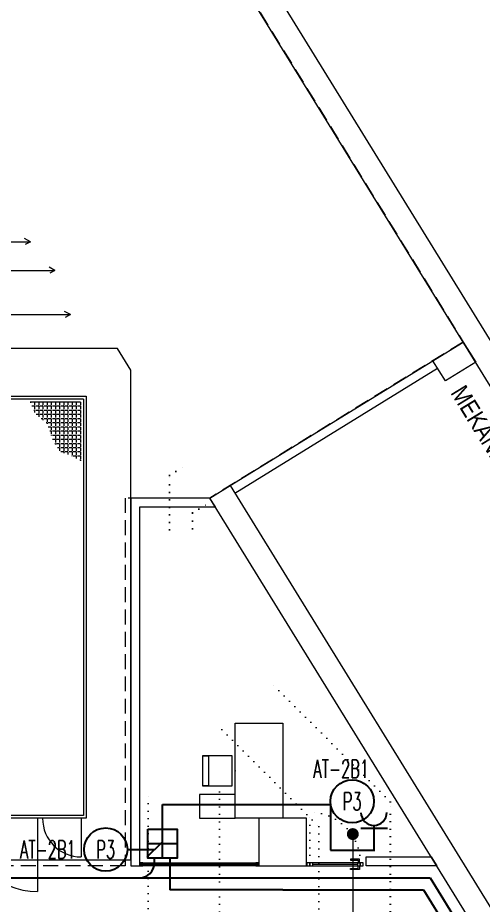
# Model space of a CAD drawing. Header units: metres. Extents: x -13194 to 152406, y -14653 to 29421.
# Drawn here: x 2555 to 3337, y 7124 to 8616 of the extents above; entities that cross this region are included whole.
import ezdxf
from ezdxf.enums import TextEntityAlignment as Align

# ---------------------------------------------------------------- set-up
doc = ezdxf.new("R2010")
doc.units = ezdxf.units.M
doc.header["$LTSCALE"] = 100
doc.header["$MEASUREMENT"] = 0
for name, pattern in [('DOT2', [0.125, 0, -0.125]), ('DOT5', [0.75, 0, -0.75]), ('HIDDEN', [0.375, 0.25, -0.125])]:
    doc.linetypes.add(name, pattern=pattern)
doc.layers.get('0').update_dxf_attribs({"color": 9, "lineweight": 9})
for name, color, linetype, lineweight in [('00', 9, 'Continuous', 9), ('01', 9, 'Continuous', 9), ('05', 9, 'Continuous', 9), ('06B', 9, 'Continuous', 9), ('06D', 9, 'Continuous', 9), ('10', 9, 'Continuous', 9), ('15', 9, 'Continuous', 9), ('20', 9, 'DOT2', 9), ('21', 9, 'Continuous', 9), ('21_mahal200', 9, 'Continuous', 9), ('E-DUVARA MONTE PRİZ KUTUSU', 7, 'Continuous', 30), ('E-KABLO', 7, 'Continuous', 30), ('E-LINYE', 7, 'Continuous', 30), ('E-PRİZ', 7, 'Continuous', 30)]:
    doc.layers.add(name, color=color, linetype=linetype, lineweight=lineweight)
doc.styles.add('E-YAZI', font='txttw.shx')
doc.styles.add('MuuM_TEXT-STANDART', font='ARIALN.TTF')
doc.dimstyles.new('MuuM_DIM200', dxfattribs={"dimscale": 20, "dimtxt": 2, "dimasz": 1, "dimexe": 1, "dimexo": 1, "dimgap": 1, "dimtad": 1, "dimdec": 1, "dimrnd": 0.5, "dimdsep": 46, "dimtxsty": 'MuuM_TEXT-STANDART', "dimblk": 'ARCHTICK', "dimcen": 0, "dimdle": 0.15, "dimclrd": 256, "dimclre": 256, "dimclrt": 256, "dimadec": 0, "dimazin": 0, "dimtfac": 5, "dimtdec": 1, "dimtix": 1, "dimtmove": 2, "dimatfit": 3, "dimldrblk": 'DOT', "dimfxl": 3, "dimfxlon": 1, "dimtolj": 1, "dimlwd": -1, "dimlwe": -1, "dimarcsym": 0})
pattern_1 = [(180, (37871.371, -7935.1185), (-9e-16, -6.985), [5.08, -1.905]), (270, (37871.371, -7935.1185), (6.985, -1e-15), [5.08, -1.905])]

# ---------------------------------------------------------------- blocks, each defined once
blk = doc.blocks.new('10_DUVARA MONTE PRİZ KUTUSU')
at = {"layer": 'E-DUVARA MONTE PRİZ KUTUSU', "color": 4}
for p, q in [((0, 24.5), (0, -24.5)), ((24.5, 0), (-24.5, 0))]:
    blk.add_line(p, q, dxfattribs=at)
blk.add_lwpolyline([(-24.5, -24.5), (24.5, -24.5), (24.5, 24.5), (-24.5, 24.5)], close=True, dxfattribs=at)
blk = doc.blocks.new('100_PRİZ')
at = {"layer": 'E-PRİZ', "color": 4}
for p, q in [((-1.223, 2.136), (1.279, 2.136)), ((0, 2.4), (0, 0))]:
    blk.add_line(p, q, dxfattribs=at)
blk.add_arc((0, 3.6), 1.2, 180.75513, 0.75513, dxfattribs=at)
blk = doc.blocks.new('p-kolon_80x80')
blk.add_lwpolyline([(-40, -40), (40, -40), (40, 40), (-40, 40)], close=True)
blk = doc.blocks.new('2.bod.sitatik')
at = {"layer": '01'}
for points in [[(4752.4, -1474.9), (3694.6, -1194.2), (2863.6, 154.4)], [(2885.9, 194.4), (3720.3, -1159.7), (4764.2, -1436.6)]]:
    blk.add_lwpolyline(points, dxfattribs=at)
for points in [[(3324.2, -593.2), (3273.2, -624.7), (3252.2, -590.6), (3303.3, -559.2)], [(2911.6, -800.5), (3399.2, -1591.8), (3464.9, -1609), (3454.7, -1647.6), (3373.6, -1626.4), (2877.6, -821.5), (2911.6, -800.5)]]:
    blk.add_lwpolyline(points, close=True, dxfattribs=at)
blk.add_blockref('p-kolon_80x80', (3000, -1400), dxfattribs=at)
blk = doc.blocks.new('p-sandalye-03')
for points in [[(-5, -25.1), (-5, 24.9), (-55, 24.9), (-55, -25.1), (-5, -25.1)], [(-55, 24.9), (-45, 24.9), (-45, -25.1), (-55, -25.1)]]:
    blk.add_lwpolyline(points)
blk.add_point((0, -0.1))
blk = doc.blocks.new('m-calisma unitesi 02')
at = {"ltscale": 0.5}
blk.add_lwpolyline([(-160, 140), (-160, 80), (-120, 80), (-120, 140)], close=True, dxfattribs=at)
blk.add_lwpolyline([(0, 80), (0, 0), (-160, 0), (-160, 80)], close=True)
at = {"linetype": 'DOT5'}
blk.add_lwpolyline([(-160, 80), (-160, 80)], dxfattribs=at)
at = {"rotation": 270}
blk.add_blockref('p-sandalye-03', (-80, 80), dxfattribs=at)
blk = doc.blocks.new('p-al-01')
at = {"layer": '06B'}
for points in [[(27, 4.3), (27, 10.6), (42, 10.6), (42, 8.7), (29.3, 8.7), (29.3, 8.7), (29.3, 4.3), (27, 4.3)], [(27, -0.7), (27, -6.9), (42, -6.9), (42, -5), (29.3, -5), (29.3, -5), (29.3, -0.7), (27, -0.7)]]:
    blk.add_lwpolyline(points, dxfattribs=at)
at = {"layer": '06D'}
for p, q in [((115.7, 4.3), (28.8, 4.3)), ((28.8, -0.7), (115.7, -0.7))]:
    blk.add_line(p, q, dxfattribs=at)
at = {"layer": '10'}
for points in [[(25.7, -0.7), (25.7, 4.3), (20.7, 4.3), (20.7, -0.7)], [(30.7, -0.7), (30.7, 4.3), (25.7, 4.3), (25.7, -0.7)], [(110.7, -0.7), (110.7, 4.3), (105.7, 4.3), (105.7, -0.7)], [(115.7, -0.7), (115.7, 4.3), (110.7, 4.3), (110.7, -0.7)]]:
    blk.add_lwpolyline(points, close=True, dxfattribs=at)
at = {"layer": '15'}
blk.add_lwpolyline([(105.7, 1.8), (30.7, 1.8)], dxfattribs=at)
at = {"layer": '20'}
blk.add_lwpolyline([(110.7, -0.7), (110.7, -85.7)], dxfattribs=at)
blk.add_arc((110.7, -0.7), 85, 180, 270, dxfattribs=at)
blk = doc.blocks.new('prf-10x10')
blk.add_lwpolyline([(-5, -5), (5, -5), (5, 5), (-5, 5)], close=True)
at = {"color": 255}
blk.add_solid([(-5, -5), (5, -5), (-5, 5), (5, 5)], dxfattribs=at)
at = {"layer": '10'}
blk.add_point((0, 0), dxfattribs=at)
blk = doc.blocks.new('_ArchTick')
at = {"color": 0, "linetype": 'ByBlock', "const_width": 0.15}
blk.add_lwpolyline([(-0.5, -0.5), (0.5, 0.5)], dxfattribs=at)
blk = doc.blocks.new('_Dot')
at = {"color": 0, "linetype": 'ByBlock', "lineweight": -2}
blk.add_line((-0.5, 0), (-1, 0), dxfattribs=at)
at = {"color": 0, "linetype": 'ByBlock', "const_width": 0.5}
blk.add_lwpolyline([(-0.25, 0, 1), (0.25, 0, 1)], format="xyb", close=True, dxfattribs=at)
blk = doc.blocks.new('2.bod.Mimari')
at = {"layer": '06D'}
h = blk.add_hatch(dxfattribs=at)
h.set_pattern_fill('ANGLE', color=256, style=0)
h.set_pattern_definition(pattern_1)
h.paths.add_polyline_path([(2604.25, -696.63), (2612.83, -722.34), (2625.26, -743.77), (2643.27, -749.77), (2660, -758.69), (2660, -660), (2656.5, -660), (2591.5, -660), (2583, -660), (2575.53, -660), (2584.1, -679.91)])
h = blk.add_hatch(dxfattribs=at)
h.set_pattern_fill('ANGLE', color=256, style=0)
h.set_pattern_definition(pattern_1)
h.paths.add_polyline_path([(2604.25, -696.63), (2612.83, -722.34), (2625.26, -743.77), (2643.27, -749.77), (2660, -758.69), (2660, -660), (2656.5, -660), (2591.5, -660), (2583, -660), (2575.53, -660), (2584.1, -679.91)])
at = {"layer": '00'}
for points in [[(2911.64, -800.47), (3252.18, -590.64)], [(2919.51, -813.24), (3260.05, -603.41)]]:
    blk.add_lwpolyline(points, dxfattribs=at)
for points in [[(2877.58, -821.46), (2745, -821.46), (2745, -1440), (2760, -1440), (2759.94, -1425), (2760, -1425), (2760, -836.46), (2886.83, -836.46)], [(3258.72, -1440), (3140.29, -1440), (3140.29, -1425), (3249.48, -1425)]]:
    blk.add_lwpolyline(points, close=True, dxfattribs=at)
at = {"layer": '06D'}
for p, q in [((2448.04, -438.77), (2617.36, -438.77)), ((2459.76, -513.13), (2643.14, -513.13)), ((2260, -650), (2670, -650)), ((2665, -655), (2265, -655)), ((2665, -655), (2665, -1355)), ((2670, -650), (2670, -1360)), ((2575.53, -660), (2659.97, -660)), ((2670, -1000), (2670, -1355)), ((2665, -1355), (2265, -1355)), ((2670, -1360), (2260, -1360)), ((2588.05, -1360), (2588.05, -1483)), ((2661.5, -1360), (2661.5, -1425))]:
    blk.add_line(p, q, dxfattribs=at)
for points in [[(2055.21, -425.07), (2055.21, -354.62), (2471.39, -354.62), (2471.39, -390.57), (2576.12, -390.57)], [(2576.12, -390.57), (2566.26, -385.15)], [(2576.12, -390.57), (2567.36, -395.25)], [(2617.36, -438.77), (2607.5, -433.35)], [(2617.36, -438.77), (2608.6, -443.45)], [(2643.14, -513.13), (2633.28, -507.71)], [(2643.14, -513.13), (2634.38, -517.81)]]:
    blk.add_lwpolyline(points, dxfattribs=at)
for points in [[(2340, -1430), (2745, -1430), (2745, -606.29), (2722.64, -570), (2340, -570)], [(2960, -1435), (2960, -1440), (2760, -1440), (2760, -1435)]]:
    blk.add_lwpolyline(points, close=True, dxfattribs=at)
at = {"layer": '06D', "linetype": 'DOT2', "lineweight": -3}
for points in [[(2809.57, -875.17), (2809.57, -783.62), (2833.52, -768.87)], [(2848.45, -873.03), (2848.45, -846.63), (2872.39, -831.87)]]:
    blk.add_lwpolyline(points, dxfattribs=at)
at = {"layer": '06D', "linetype": 'DOT2'}
for points in [[(2897.84, -1210.88), (3060.69, -1373.73), (3060.69, -1715.29, -0.4142136), (2966.19, -1809.79), (1311.79, -1809.79, 0.4142136), (1226.29, -1895.29), (1226.29, -3734.29), (1346.29, -3734.29), (1346.29, -2024.29, -0.4142136), (1440.79, -1929.79), (3095.19, -1929.79, 0.4142136), (3180.69, -1844.29), (3180.69, -1332.19), (2978.61, -1130.11)], [(402.38, -2372, 0.4142136), (372.38, -2402), (372.38, -3732.3), (252.38, -3732.3), (252.38, -2342, -0.4142136), (342.38, -2252), (1048.17, -2252, 0.4142136), (1078.17, -2222), (1078.17, -1719.8, -0.4142136), (1168.17, -1629.8), (2743.84, -1629.8, 0.4142136), (2773.84, -1599.8), (2773.84, -1315.34)], [(2893.84, -1315.34), (2893.84, -1659.8, -0.4142136), (2803.84, -1749.8), (2202.25, -1749.8)]]:
    blk.add_lwpolyline(points, format="xyb", dxfattribs=at)
at = {"layer": '06D'}
for centre, radius, end in [((2588.05, -1360), 123, 269.99931), ((2661.5, -1360), 65, 270)]:
    blk.add_arc(centre, radius, 180, end, dxfattribs=at)
at = {"layer": '15'}
blk.add_lwpolyline([(2955, -1437.5), (2765, -1437.5)], dxfattribs=at)
at = {"layer": '20', "color": 251, "linetype": 'HIDDEN'}
blk.add_lwpolyline([(1981.24, 154.38), (2863.59, 154.38), (3303.26, -559.16), (2877.58, -821.46), (2735, -821.46), (2735, -1440), (2735, -1440), (2340, -1440), (2340, -1360), (2260, -1360), (2260, -1440), (1640, -1440), (1640, -1360), (1560, -1360), (1560, -1440), (940, -1440), (940, -1360), (860, -1360), (860, -1440), (440, -1440), (440, -892.23)], close=True, dxfattribs=at)
at = {"rotation": 180}
blk.add_blockref('p-al-01', (3155.96, -1435.4), dxfattribs=at)
at = {"layer": '05', "rotation": 90.00000000000001}
blk.add_blockref('m-calisma unitesi 02', (3000, -1200), dxfattribs=at)
at = {"layer": '10', "xscale": 0.5, "yscale": 0.5}
for p in [(2762.5, -1437.5), (2957.5, -1437.5)]:
    blk.add_blockref('prf-10x10', p, dxfattribs=at)
at = {"layer": '21', "style": 'MuuM_TEXT-STANDART'}
blk.add_text('MEKANİK ŞAFT', height=30, rotation=301.52599, dxfattribs=at).set_placement((3280.93, -644.38))
at = {"layer": '21_mahal200'}
blk.add_leader([(3117.66, -1386.49), (3117.66, -1698.61)], dimstyle='MuuM_DIM200', override={"dimasz": 1, "dimfxl": 10}, dxfattribs=at)

msp = doc.modelspace()

# ---------------------------------------------------------------- linework, layer by layer
at = {"layer": 'E-KABLO', "color": 6}
for p, q in [((2798, 7251.8), (2798, 7293.1)), ((2798, 7293.1), (3080.4, 7293.1)), ((3080.4, 7293.1), (3080.4, 7216.2)), ((3080.4, 7216.2), (3153, 7216.2)), ((2784.5, 7195), (2784.5, 7202.9)), ((295, 7170), (2892.5, 7170)), ((2892.5, 7170), (3247.6, 7170)), ((3247.6, 7170), (3369.5, 6972))]:
    msp.add_line(p, q, dxfattribs=at)
at = {"layer": 'E-KABLO', "color": 4}
for p, q in [((2810.3, 7202.9), (2810.3, 7150)), ((3000, 7150), (2810.3, 7150)), ((3000, 7150), (3236.4, 7150)), ((3236.4, 7150), (3356.7, 6954.7))]:
    msp.add_line(p, q, dxfattribs=at)
at = {"layer": 'E-KABLO', "color": 6}
msp.add_arc((2759.5, 7195), 25, 270, 0, dxfattribs=at)
at = {"layer": 'E-LINYE', "color": 7, "linetype": 'Continuous'}
for p, q in [((2772.4, 7205.4), (2796.6, 7229.6)), ((2738.9, 7217.5), (2784.5, 7217.5))]:
    msp.add_line(p, q, dxfattribs=at)
for centre in [(3116.6, 7298.6), (2702.5, 7217.5)]:
    msp.add_circle(centre, 36.4, dxfattribs=at)

# ---------------------------------------------------------------- block references
for name in ['2.bod.sitatik', '2.bod.Mimari']:
    msp.add_blockref(name, (0, 8630))
at = {"layer": 'E-DUVARA MONTE PRİZ KUTUSU', "color": 3, "xscale": -1, "rotation": 180}
msp.add_blockref('10_DUVARA MONTE PRİZ KUTUSU', (2798, 7227.3), dxfattribs=at)
at = {"layer": 'E-PRİZ', "xscale": 18, "yscale": 18, "zscale": 18}
msp.add_blockref('100_PRİZ', (3153, 7215), dxfattribs=at)

# ---------------------------------------------------------------- texts
at = {"layer": 'E-LINYE', "color": 3, "linetype": 'Continuous', "style": 'E-YAZI', "width": 0.6}
for s, p in [('AT-2B1', (3098.2, 7353.1)), ('P3', (3116.6, 7298.6)), ('AT-2B1', (2605.5, 7217.5)), ('P3', (2702.5, 7217.5))]:
    msp.add_text(s, height=30, dxfattribs=at).set_placement(p, align=Align.MIDDLE_CENTER)

doc.saveas('drawing.dxf')
